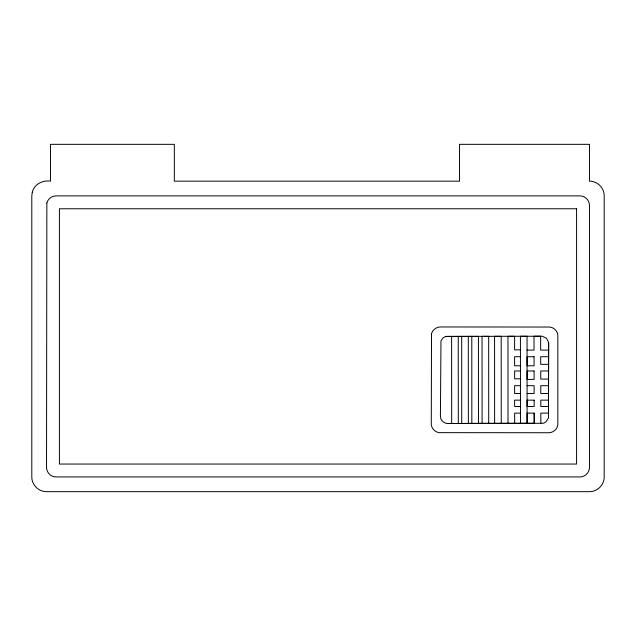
<?xml version="1.0" encoding="UTF-8"?>
<svg xmlns="http://www.w3.org/2000/svg" width="636" height="636" viewBox="0 0 636 636"><rect width="100%" height="100%" fill="white"/><g stroke="black" fill="none" stroke-linecap="round" stroke-linejoin="round"><path stroke-width="0.95" d="M445.868 336.42L542.309 336.229L546.555 338.32L548.645 342.573L548.463 418.067L545.831 422.002L543.255 423.274L447.776 423.528C443.825 423.6 440.343 420.11 440.414 416.159L440.971 340.713L443.292 337.692L445.868 336.42L478.423 336.341L478.471 423.322L534.232 423.298L534.2 413.122L527.085 413.138L527.101 423.377L527.053 336.261L520.431 336.261L520.471 423.377M540.854 423.282L540.831 413.122L548.471 413.122L548.645 342.573M447.776 423.528L478.471 423.322M534.089 370.971L527.069 370.987L527.077 379.398L534.113 379.398L534.089 370.971M548.502 400.131L540.799 400.147L540.815 406.491L548.471 406.491M520.431 349.864L514.611 349.864L514.603 336.285L507.973 336.285L508.021 423.433M527.061 350.094L534.033 350.094L534.002 336.253L540.632 336.229L540.672 350.094L548.614 350.094M520.439 356.724L514.611 356.716L514.619 365.795L520.439 365.787M548.614 356.724L540.687 356.724L540.711 364.341L548.582 364.341M520.447 370.987L514.619 370.987L514.627 378.817L520.447 378.81M548.582 370.971L540.735 370.971L540.759 379.064L548.542 379.064M520.455 385.694L514.627 385.694L514.627 393.501L520.455 393.501M527.077 385.694L534.129 385.694L534.153 393.501L527.077 393.501M548.542 385.694L540.759 385.694L540.783 393.501L548.502 393.501M520.463 400.147L514.635 400.147L514.635 406.491L520.463 406.491M520.463 413.138L514.643 413.146L514.643 423.425M534.192 413.122L534.232 423.298M501.248 423.433L501.2 336.301L494.57 336.301L494.617 423.441M488.726 423.449L488.679 336.325L482.048 336.325L482.096 423.457M471.793 336.341L471.84 423.33M468.303 336.357L468.366 423.369M461.68 336.357L461.736 423.377M458.238 336.372L458.31 423.449M451.608 336.372L451.679 423.457M32.301 192.08L31.8 195.888L31.8 476.936C31.657 484.831 38.629 491.811 46.531 491.668L589.469 491.668C597.371 491.811 604.343 484.831 604.2 476.936L604.2 195.888C604.343 187.994 597.371 181.014 589.469 181.157L589.469 144.332L459.534 144.332L459.534 181.157L174.328 181.157L174.328 144.332L50.467 144.332L50.467 181.157C42.779 179.956 34.209 184.178 32.301 192.08M46.857 202.987L46.531 467.357C46.436 472.492 50.967 477.024 56.103 476.936L579.897 476.936C585.033 477.024 589.564 472.492 589.469 467.357L589.469 205.468C589.564 200.332 585.033 195.801 579.897 195.888L56.103 195.888C51.874 195.856 47.907 198.885 46.857 202.987M431.518 333.781L431.28 424.729C431.765 428.759 435.175 432.17 439.206 432.655L548.709 432.734C553.209 432.798 557.319 429.189 557.836 424.729L557.836 334.965C557.351 330.935 553.948 327.524 549.909 327.039L440.414 326.96C436.336 326.928 432.528 329.846 431.518 333.781M576.582 208.775L59.418 208.775L59.418 464.049L576.582 464.049L576.582 208.775M534.057 356.724L527.061 356.724L527.069 365.795L534.081 365.795L534.057 356.724M534.168 400.147L527.077 400.147L527.085 406.491L534.184 406.491L534.16 400.147"/></g></svg>
